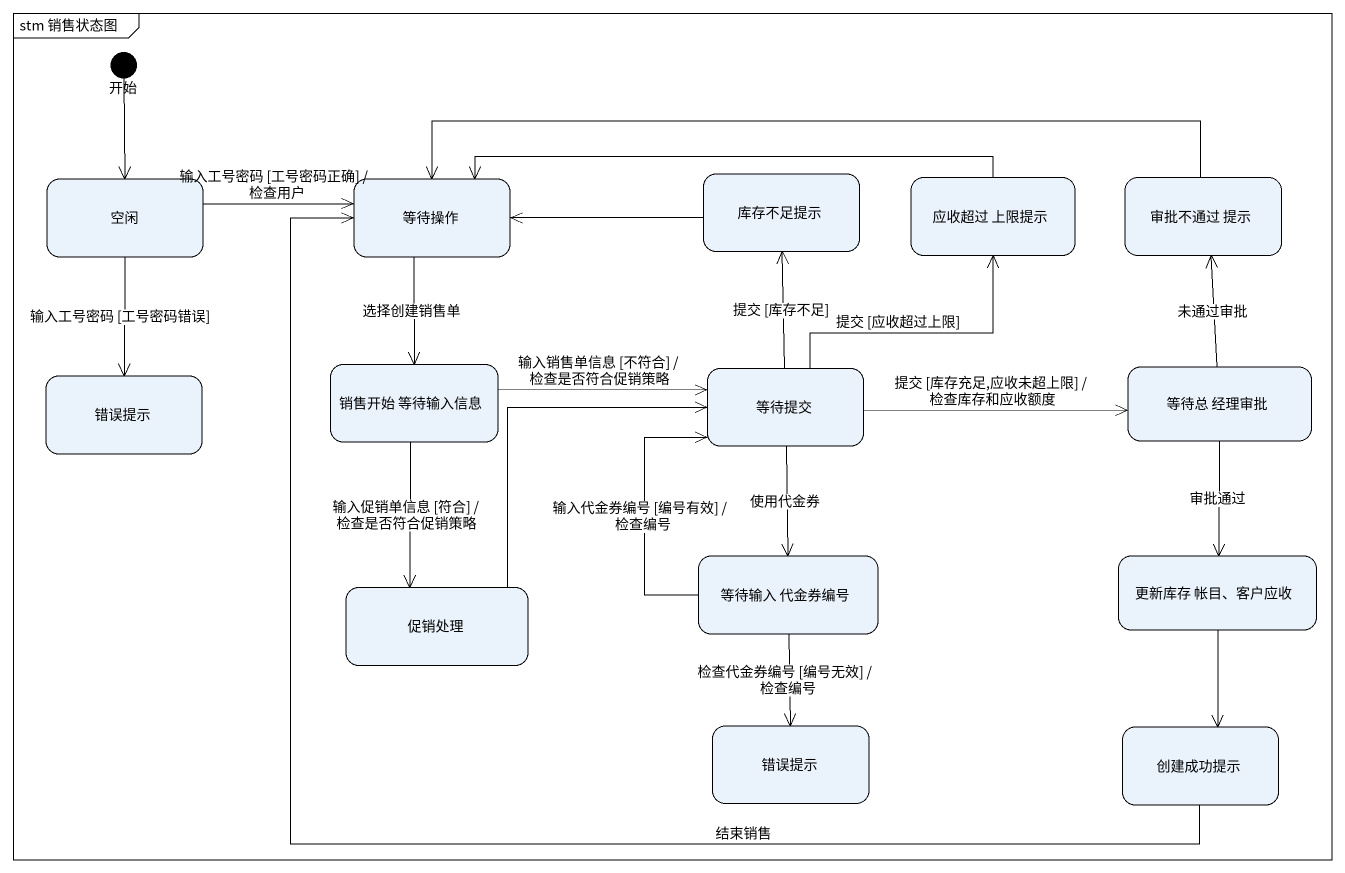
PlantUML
@startuml
mainframe stm 销售状态图
hide empty description
state 开始 <<start>>
state 空闲
state 等待操作
state 库存不足提示
state "应收超过 上限提示" as 应收超过_上限提示
state "审批不通过 提示" as 审批不通过_提示
state 错误提示
state "销售开始 等待输入信息" as 销售开始_等待输入信息
state 等待提交
state "等待总 经理审批" as 等待总_经理审批
state 促销处理
state "等待输入 代金券编号" as 等待输入_代金券编号
state "更新库存 帐目、客户应收" as 更新库存_帐目_客户应收
state "错误提示" as 错误提示_2
state 创建成功提示
开始 --> 空闲
空闲 -right-> 等待操作 : 输入工号密码 [工号密码正确] / 检查用户
空闲 --> 错误提示 : 输入工号密码 [工号密码错误]
等待操作 --> 销售开始_等待输入信息 : 选择创建销售单
库存不足提示 -left-> 等待操作
应收超过_上限提示 -left-> 等待操作
审批不通过_提示 -left-> 等待操作
销售开始_等待输入信息 -right-> 等待提交 : 输入销售单信息 [不符合] / 检查是否符合促销策略
销售开始_等待输入信息 --> 促销处理 : 输入促销单信息 [符合] / 检查是否符合促销策略
等待提交 -up-> 库存不足提示 : 提交 [库存不足]
等待提交 -up-> 应收超过_上限提示 : 提交 [应收超过上限]
等待提交 -right-> 等待总_经理审批 : 提交 [库存充足,应收未超上限] / 检查库存和应收额度
等待提交 --> 等待输入_代金券编号 : 使用代金券
等待总_经理审批 -up-> 审批不通过_提示 : 未通过审批
等待总_经理审批 --> 更新库存_帐目_客户应收 : 审批通过
促销处理 -up-> 等待提交
等待输入_代金券编号 -up-> 等待提交 : 输入代金券编号 [编号有效] / 检查编号
等待输入_代金券编号 --> 错误提示_2 : 检查代金券编号 [编号无效] / 检查编号
更新库存_帐目_客户应收 --> 创建成功提示
创建成功提示 -up-> 等待操作 : 结束销售
@enduml
